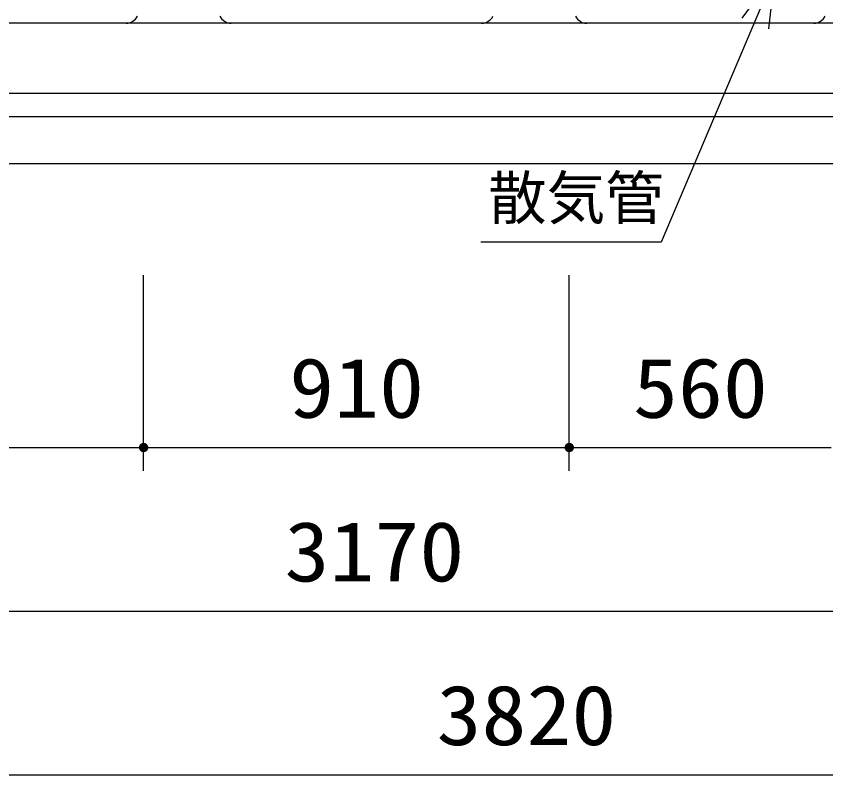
# Model space of a CAD drawing. Units: millimetres, scale not verified. Extents: x -14850 to 14850, y -10500 to 10500.
# Drawn here: x -8778 to -7047, y -6711 to -5089 of the extents above; entities that cross this region are included whole.
import ezdxf
from ezdxf.enums import TextEntityAlignment as Align

# ---------------------------------------------------------------- set-up
doc = ezdxf.new("R2010")
doc.units = ezdxf.units.MM
doc.header["$LTSCALE"] = 50
for name, color, linetype, lineweight in [('0-0_空気管', 3, 'Continuous', 25), ('0-1_機器', 3, 'Continuous', 25), ('0-5_製作', 5, 'Continuous', 25)]:
    doc.layers.add(name, color=color, linetype=linetype, lineweight=lineweight)
doc.styles.add('ＭＳ ゴシック', font='')
doc.styles.get('ＭＳ ゴシック').set_extended_font_data('MS Gothic')

msp = doc.modelspace()

# ---------------------------------------------------------------- linework, layer by layer
at = {"layer": '0-0_空気管'}
for p, q in [((-8543.1, -5103.58), (-9257.62, -5103.58)), ((-7783.1, -5103.58), (-8318.38, -5103.58)), ((-7073.1, -5103.58), (-7558.38, -5103.58))]:
    msp.add_line(p, q, dxfattribs=at)
for points in [[(-7155.74, -4996.58), (-7399.43, -5572.23), (-7784.89, -5572.23)], [(-7169.15, -5115.83), (-7155.74, -4996.58), (-7226.98, -5093.14)]]:
    msp.add_lwpolyline(points, dxfattribs=at)
for centre, start, end in [((-8543.1, -5076.58), 270, 333.43495), ((-8318.38, -5076.58), 206.56503, 270), ((-7783.1, -5076.58), 270, 333.43495), ((-7558.38, -5076.58), 206.56503, 270), ((-7073.1, -5076.58), 270, 333.43494)]:
    msp.add_arc(centre, 27, start, end, dxfattribs=at)
at = {"layer": '0-1_機器', "color": 2}
for p, q in [((-9845.74, -5253.58), (-5625.74, -5253.58)), ((-5625.74, -5303.58), (-9845.74, -5303.58)), ((-9845.74, -5403.58), (-5625.74, -5403.58))]:
    msp.add_line(p, q, dxfattribs=at)
msp.add_lwpolyline([(-5675.74, -5253.58), (-5675.74, -5103.58), (-9795.74, -5103.58)], dxfattribs=at)
at = {"layer": '0-5_製作', "color": 2}
for p, q in [((-8505.74, -6061.22), (-8505.74, -5642.66)), ((-7595.74, -6061.22), (-7595.74, -5642.66)), ((-9595.74, -6011.22), (-8505.74, -6011.22)), ((-8505.74, -6011.22), (-7595.74, -6011.22)), ((-7595.74, -6011.22), (-7035.74, -6011.22)), ((-9595.74, -6361.22), (-6425.74, -6361.22)), ((-9595.74, -6711.22), (-5775.74, -6711.22))]:
    msp.add_line(p, q, dxfattribs=at)
at = {"layer": '0-5_製作'}
for points in [[(-8514.18, -6005.87), (-8505.74, -6011.22), (-8514.79, -6006.97)], [(-8513.44, -6004.85), (-8505.74, -6011.22), (-8514.18, -6005.87)], [(-8512.58, -6003.93), (-8505.74, -6011.22), (-8513.44, -6004.85)], [(-8511.62, -6003.13), (-8505.74, -6011.22), (-8512.58, -6003.93)], [(-8510.56, -6002.46), (-8505.74, -6011.22), (-8511.62, -6003.13)], [(-8510.56, -6002.46), (-8505.74, -6001.22), (-8505.74, -6011.22)], [(-8509.42, -6001.93), (-8505.74, -6001.22), (-8510.56, -6002.46)], [(-8508.22, -6001.54), (-8505.74, -6001.22), (-8509.42, -6001.93)], [(-8506.99, -6001.3), (-8505.74, -6001.22), (-8508.22, -6001.54)], [(-8505.74, -6001.22), (-8495.74, -6011.22), (-8505.74, -6011.22)], [(-8505.11, -6001.24), (-8495.74, -6011.22), (-8505.74, -6001.22)], [(-8503.86, -6001.4), (-8495.74, -6011.22), (-8505.11, -6001.24)], [(-8502.65, -6001.71), (-8495.74, -6011.22), (-8503.86, -6001.4)], [(-8501.48, -6002.18), (-8495.74, -6011.22), (-8502.65, -6001.71)], [(-8501.48, -6002.18), (-8495.82, -6009.97), (-8495.74, -6011.22)], [(-8500.38, -6002.78), (-8495.82, -6009.97), (-8501.48, -6002.18)], [(-8500.38, -6002.78), (-8496.05, -6008.74), (-8495.82, -6009.97)], [(-8499.36, -6003.52), (-8496.05, -6008.74), (-8500.38, -6002.78)], [(-8499.36, -6003.52), (-8496.44, -6007.54), (-8496.05, -6008.74)], [(-8498.45, -6004.38), (-8496.44, -6007.54), (-8499.36, -6003.52)], [(-8498.45, -6004.38), (-8496.97, -6006.41), (-8496.44, -6007.54)], [(-8497.65, -6005.35), (-8496.97, -6006.41), (-8498.45, -6004.38)], [(-7604.18, -6005.87), (-7595.74, -6011.22), (-7604.79, -6006.97)], [(-7603.44, -6004.85), (-7595.74, -6011.22), (-7604.18, -6005.87)], [(-7602.58, -6003.93), (-7595.74, -6011.22), (-7603.44, -6004.85)], [(-7601.62, -6003.13), (-7595.74, -6011.22), (-7602.58, -6003.93)], [(-7601.62, -6003.13), (-7595.74, -6001.22), (-7595.74, -6011.22)], [(-7600.56, -6002.46), (-7595.74, -6001.22), (-7601.62, -6003.13)], [(-7599.42, -6001.93), (-7595.74, -6001.22), (-7600.56, -6002.46)], [(-7598.22, -6001.54), (-7595.74, -6001.22), (-7599.42, -6001.93)], [(-7596.99, -6001.3), (-7595.74, -6001.22), (-7598.22, -6001.54)], [(-7595.74, -6001.22), (-7585.74, -6011.22), (-7595.74, -6011.22)], [(-7595.11, -6001.24), (-7585.74, -6011.22), (-7595.74, -6001.22)], [(-7593.86, -6001.4), (-7585.74, -6011.22), (-7595.11, -6001.24)], [(-7592.65, -6001.71), (-7585.74, -6011.22), (-7593.86, -6001.4)], [(-7592.65, -6001.71), (-7585.82, -6009.97), (-7585.74, -6011.22)], [(-7591.48, -6002.18), (-7585.82, -6009.97), (-7592.65, -6001.71)], [(-7591.48, -6002.18), (-7586.05, -6008.74), (-7585.82, -6009.97)], [(-7590.38, -6002.78), (-7586.05, -6008.74), (-7591.48, -6002.18)], [(-7590.38, -6002.78), (-7586.44, -6007.54), (-7586.05, -6008.74)], [(-7589.36, -6003.52), (-7586.44, -6007.54), (-7590.38, -6002.78)], [(-7589.36, -6003.52), (-7586.97, -6006.41), (-7586.44, -6007.54)], [(-7588.45, -6004.38), (-7586.97, -6006.41), (-7589.36, -6003.52)], [(-7588.45, -6004.38), (-7587.65, -6005.35), (-7586.97, -6006.41)], [(-8515.72, -6010.6), (-8505.74, -6011.22), (-8515.74, -6011.22)], [(-8515.74, -6011.22), (-8510, -6020.27), (-8515.66, -6012.48)], [(-8515.74, -6011.22), (-8508.83, -6020.73), (-8510, -6020.27)], [(-8505.74, -6011.22), (-8508.83, -6020.73), (-8515.74, -6011.22)], [(-8515.56, -6009.35), (-8505.74, -6011.22), (-8515.72, -6010.6)], [(-8515.66, -6012.48), (-8511.1, -6019.67), (-8515.42, -6013.71)], [(-8515.66, -6012.48), (-8510, -6020.27), (-8511.1, -6019.67)], [(-8515.25, -6008.13), (-8505.74, -6011.22), (-8515.56, -6009.35)], [(-8515.42, -6013.71), (-8512.11, -6018.93), (-8515.04, -6014.91)], [(-8515.42, -6013.71), (-8511.1, -6019.67), (-8512.11, -6018.93)], [(-8514.79, -6006.97), (-8505.74, -6011.22), (-8515.25, -6008.13)], [(-8515.04, -6014.91), (-8513.03, -6018.07), (-8514.5, -6016.04)], [(-8515.04, -6014.91), (-8512.11, -6018.93), (-8513.03, -6018.07)], [(-8514.5, -6016.04), (-8513.03, -6018.07), (-8513.83, -6017.1)], [(-8505.74, -6011.22), (-8507.61, -6021.05), (-8508.83, -6020.73)], [(-8505.74, -6011.22), (-8506.37, -6021.2), (-8507.61, -6021.05)], [(-8505.74, -6011.22), (-8505.74, -6021.22), (-8506.37, -6021.2)], [(-8505.74, -6011.22), (-8504.48, -6021.15), (-8505.74, -6021.22)], [(-8505.74, -6011.22), (-8503.25, -6020.91), (-8504.48, -6021.15)], [(-8505.74, -6011.22), (-8502.06, -6020.52), (-8503.25, -6020.91)], [(-8505.74, -6011.22), (-8500.92, -6019.99), (-8502.06, -6020.52)], [(-8505.74, -6011.22), (-8499.86, -6019.31), (-8500.92, -6019.99)], [(-8495.74, -6011.22), (-8499.86, -6019.31), (-8505.74, -6011.22)], [(-8495.74, -6011.22), (-8498.89, -6018.51), (-8499.86, -6019.31)], [(-8495.74, -6011.22), (-8498.03, -6017.6), (-8498.89, -6018.51)], [(-8495.74, -6011.22), (-8497.29, -6016.58), (-8498.03, -6017.6)], [(-8495.74, -6011.22), (-8496.69, -6015.48), (-8497.29, -6016.58)], [(-8495.74, -6011.22), (-8496.23, -6014.31), (-8496.69, -6015.48)], [(-8495.74, -6011.22), (-8495.91, -6013.1), (-8496.23, -6014.31)], [(-8495.74, -6011.22), (-8495.76, -6011.85), (-8495.91, -6013.1)], [(-7605.72, -6010.6), (-7595.74, -6011.22), (-7605.74, -6011.22)], [(-7605.74, -6011.22), (-7598.83, -6020.73), (-7605.66, -6012.48)], [(-7605.74, -6011.22), (-7597.61, -6021.05), (-7598.83, -6020.73)], [(-7595.74, -6011.22), (-7597.61, -6021.05), (-7605.74, -6011.22)], [(-7605.56, -6009.35), (-7595.74, -6011.22), (-7605.72, -6010.6)], [(-7605.66, -6012.48), (-7600, -6020.27), (-7605.42, -6013.71)], [(-7605.66, -6012.48), (-7598.83, -6020.73), (-7600, -6020.27)], [(-7605.25, -6008.13), (-7595.74, -6011.22), (-7605.56, -6009.35)], [(-7605.42, -6013.71), (-7601.1, -6019.67), (-7605.04, -6014.91)], [(-7605.42, -6013.71), (-7600, -6020.27), (-7601.1, -6019.67)], [(-7604.79, -6006.97), (-7595.74, -6011.22), (-7605.25, -6008.13)], [(-7605.04, -6014.91), (-7602.11, -6018.93), (-7604.5, -6016.04)], [(-7605.04, -6014.91), (-7601.1, -6019.67), (-7602.11, -6018.93)], [(-7604.5, -6016.04), (-7603.03, -6018.07), (-7603.83, -6017.1)], [(-7604.5, -6016.04), (-7602.11, -6018.93), (-7603.03, -6018.07)], [(-7595.74, -6011.22), (-7596.37, -6021.2), (-7597.61, -6021.05)], [(-7595.74, -6011.22), (-7595.74, -6021.22), (-7596.37, -6021.2)], [(-7595.74, -6011.22), (-7594.48, -6021.15), (-7595.74, -6021.22)], [(-7595.74, -6011.22), (-7593.25, -6020.91), (-7594.48, -6021.15)], [(-7595.74, -6011.22), (-7592.06, -6020.52), (-7593.25, -6020.91)], [(-7595.74, -6011.22), (-7590.92, -6019.99), (-7592.06, -6020.52)], [(-7595.74, -6011.22), (-7589.86, -6019.31), (-7590.92, -6019.99)], [(-7595.74, -6011.22), (-7588.89, -6018.51), (-7589.86, -6019.31)], [(-7585.74, -6011.22), (-7588.89, -6018.51), (-7595.74, -6011.22)], [(-7585.74, -6011.22), (-7588.03, -6017.6), (-7588.89, -6018.51)], [(-7585.74, -6011.22), (-7587.29, -6016.58), (-7588.03, -6017.6)], [(-7585.74, -6011.22), (-7586.69, -6015.48), (-7587.29, -6016.58)], [(-7585.74, -6011.22), (-7586.23, -6014.31), (-7586.69, -6015.48)], [(-7585.74, -6011.22), (-7585.91, -6013.1), (-7586.23, -6014.31)], [(-7585.74, -6011.22), (-7585.76, -6011.85), (-7585.91, -6013.1)]]:
    msp.add_solid(points, dxfattribs=at)

# ---------------------------------------------------------------- texts
at = {"layer": '0-0_空気管', "color": 4, "style": 'ＭＳ ゴシック'}
msp.add_text('散気管', height=91.79, dxfattribs=at).set_placement((-7769.16, -5550.62), align=Align.BOTTOM_LEFT)
at = {"layer": '0-5_製作', "color": 4, "style": 'ＭＳ ゴシック', "width": 1.1}
for s, p in [('910', (-8194.49, -5986.22)), ('560', (-7459.49, -5986.22)), ('3170', (-8204.49, -6336.22)), ('3820', (-7879.49, -6686.22))]:
    msp.add_text(s, height=128.4, dxfattribs=at).set_placement(p, align=Align.BOTTOM_LEFT)

doc.saveas('drawing.dxf')
